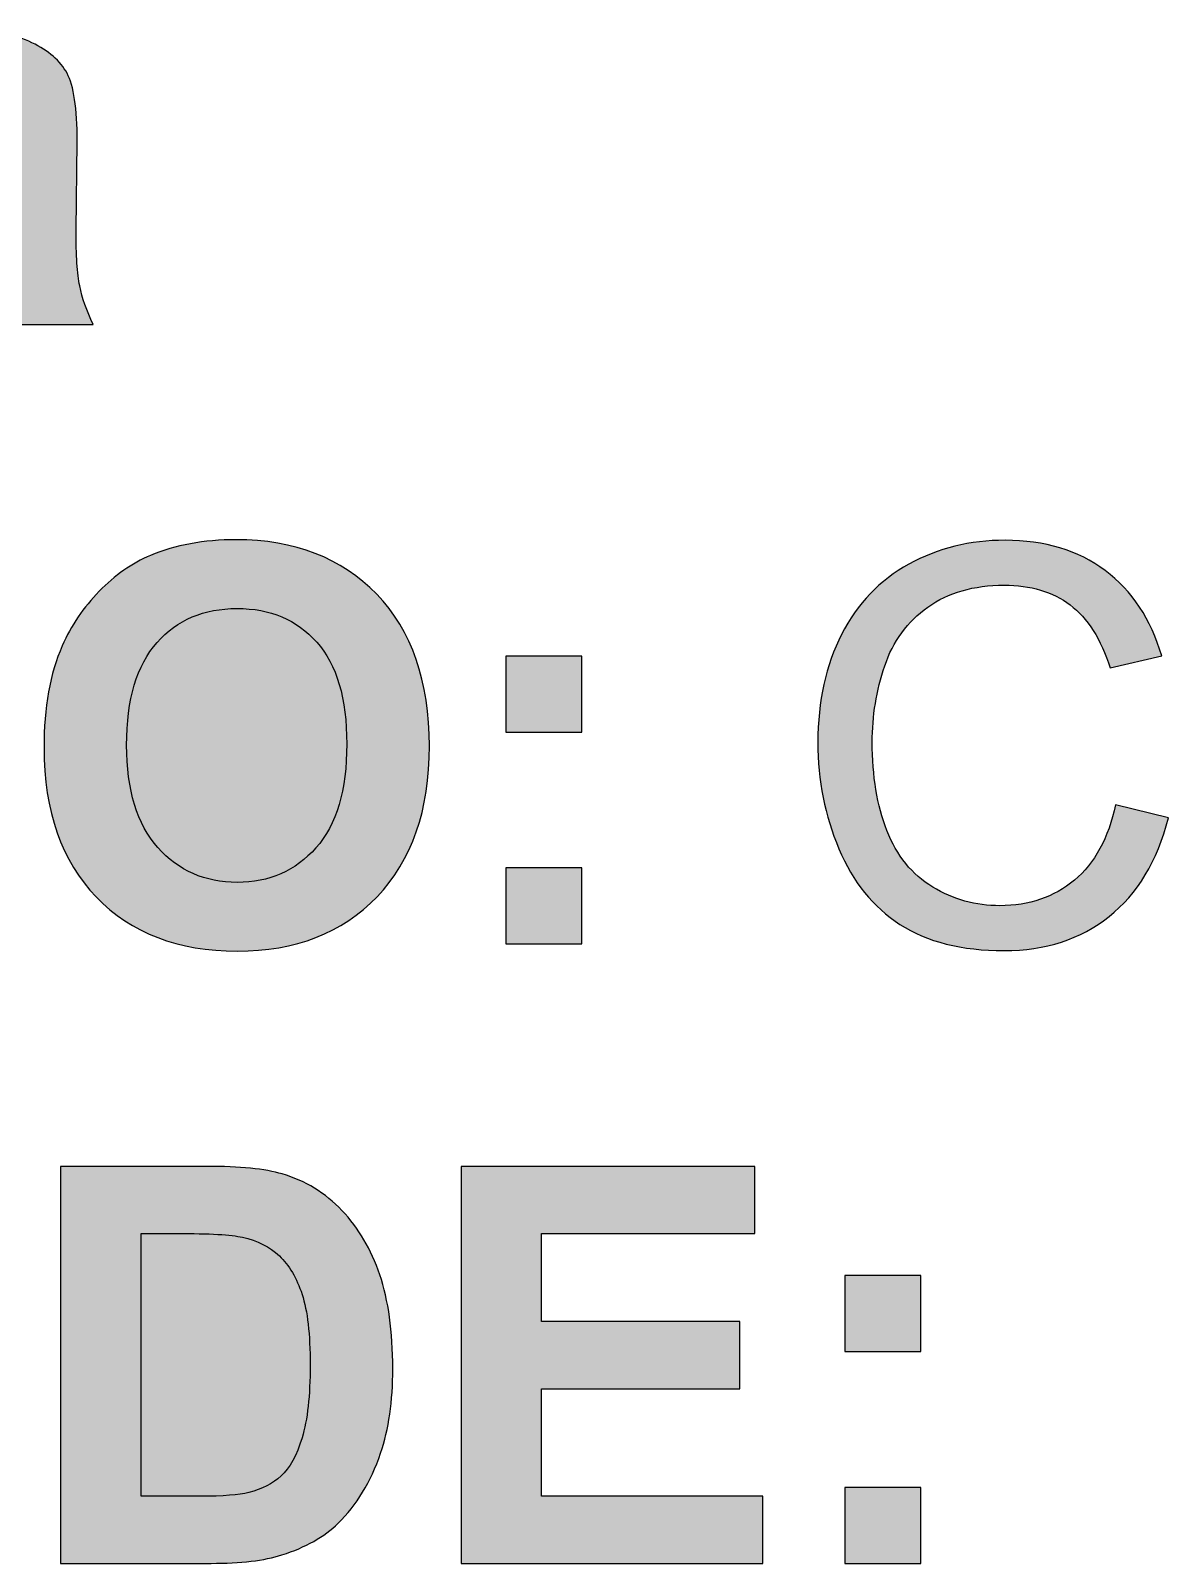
# Model space of a CAD drawing. Header units: centimetres. Extents: x -158 to 228, y -202 to 254.
# Drawn here: x -50.5 to 7.4, y 171.2 to 249.2 of the extents above; entities that cross this region are included whole.
import ezdxf

# ---------------------------------------------------------------- set-up
doc = ezdxf.new("R2010")
doc.units = ezdxf.units.CM
doc.header["$MEASUREMENT"] = 0
doc.layers.add('Capa 1', color=7, linetype='Continuous')

msp = doc.modelspace()

# ---------------------------------------------------------------- hatches: boundary and pattern name
at = {"layer": 'Capa 1', "true_color": 0x373435}
h = msp.add_hatch(color=250, dxfattribs=at)
edge = h.paths.add_edge_path()
edge.add_spline(control_points=[(-57.15602, 244.41711), (-57.15602, 244.41711), (-60.65558, 245.038), (-60.65558, 245.038), (-60.26047, 246.46792), (-59.57843, 247.52625), (-58.61417, 248.21299), (-57.64991, 248.89974), (-56.21528, 249.24311), (-54.31499, 249.24311), (-52.58873, 249.24311), (-51.29991, 249.04085), (-50.45325, 248.63162), (-49.61128, 248.2224), (-49.01391, 247.70499), (-48.67054, 247.0747), (-48.32717, 246.4444), (-48.15314, 245.292), (-48.15314, 243.60807), (-48.15314, 243.60807), (-48.20958, 239.09251), (-48.20958, 239.09251), (-48.20958, 237.8084), (-48.14843, 236.85826), (-48.02614, 236.24677), (-47.90384, 235.63529), (-47.67336, 234.98148), (-47.33469, 234.28533), (-47.33469, 234.28533), (-51.17291, 234.28533), (-51.17291, 234.28533), (-51.27169, 234.53933), (-51.39869, 234.91563), (-51.54451, 235.41422), (-51.60565, 235.6447), (-51.65269, 235.79522), (-51.68091, 235.86577), (-52.33943, 235.21666), (-53.04499, 234.73218), (-53.79758, 234.40763), (-54.55017, 234.08307), (-55.3498, 233.91844), (-56.20117, 233.91844), (-57.70165, 233.91844), (-58.88699, 234.32766), (-59.75247, 235.14611), (-60.61795, 235.95985), (-61.05069, 236.99466), (-61.05069, 238.24585), (-61.05069, 239.069), (-60.85313, 239.80748), (-60.45802, 240.45659), (-60.06291, 241.101), (-59.51258, 241.59959), (-58.79762, 241.94296), (-58.08736, 242.28633), (-57.06195, 242.58737), (-55.72139, 242.84607), (-53.91517, 243.18474), (-52.65928, 243.50459), (-51.96314, 243.79622), (-51.96314, 243.79622), (-51.96314, 244.18663), (-51.96314, 244.18663), (-51.96314, 244.93922), (-52.14658, 245.47544), (-52.51347, 245.8), (-52.88506, 246.11985), (-53.58121, 246.27977), (-54.60191, 246.27977), (-55.29336, 246.27977), (-55.82958, 246.14337), (-56.21528, 245.86585), (-56.60569, 245.59303), (-56.91614, 245.10855), (-57.15602, 244.41711)], knot_values=[0, 0, 0, 0, 0.04, 0.04, 0.04, 0.08, 0.08, 0.08, 0.12, 0.12, 0.12, 0.16, 0.16, 0.16, 0.2, 0.2, 0.2, 0.24, 0.24, 0.24, 0.28, 0.28, 0.28, 0.32, 0.32, 0.32, 0.36, 0.36, 0.36, 0.4, 0.4, 0.4, 0.44, 0.44, 0.44, 0.48, 0.48, 0.48, 0.52, 0.52, 0.52, 0.56, 0.56, 0.56, 0.6, 0.6, 0.6, 0.64, 0.64, 0.64, 0.68, 0.68, 0.68, 0.72, 0.72, 0.72, 0.76, 0.76, 0.76, 0.8, 0.8, 0.8, 0.84, 0.84, 0.84, 0.88, 0.88, 0.88, 0.92, 0.92, 0.92, 0.96, 0.96, 0.96, 1, 1, 1, 1], degree=3, periodic=1)
at = {"layer": 'Capa 1', "true_color": 0xed3237}
h = msp.add_hatch(color=240, dxfattribs=at)
edge = h.paths.add_edge_path()
edge.add_spline(control_points=[(-49.84176, 212.73766), (-49.84176, 214.79788), (-49.53132, 216.52884), (-48.91514, 217.93055), (-48.45888, 218.96066), (-47.82858, 219.88729), (-47.03365, 220.70573), (-46.23873, 221.52418), (-45.36854, 222.13095), (-44.4231, 222.53077), (-43.16251, 223.06229), (-41.70906, 223.3304), (-40.06277, 223.3304), (-37.08062, 223.3304), (-34.70054, 222.40377), (-32.90843, 220.55521), (-31.12103, 218.70195), (-30.22732, 216.12903), (-30.22732, 212.83173), (-30.22732, 209.56266), (-31.11632, 207.00384), (-32.88962, 205.15999), (-34.66291, 203.31144), (-37.03828, 202.38951), (-40.00632, 202.38951), (-43.01199, 202.38951), (-45.40617, 203.30673), (-47.17947, 205.14588), (-48.95276, 206.98033), (-49.84176, 209.51092), (-49.84176, 212.73766)], knot_values=[0, 0, 0, 0, 0.1, 0.1, 0.1, 0.2, 0.2, 0.2, 0.3, 0.3, 0.3, 0.4, 0.4, 0.4, 0.5, 0.5, 0.5, 0.6, 0.6, 0.6, 0.7, 0.7, 0.7, 0.8, 0.8, 0.8, 0.9, 0.9, 0.9, 1, 1, 1, 1], degree=3, periodic=1)
at = {"layer": 'Capa 1', "true_color": 0x373435}
h = msp.add_hatch(color=250, dxfattribs=at)
edge = h.paths.add_edge_path()
edge.add_spline(control_points=[(4.70237, 209.84488), (4.70237, 209.84488), (7.38348, 209.16755), (7.38348, 209.16755), (6.82374, 206.97092), (5.81715, 205.3011), (4.36371, 204.1487), (2.91026, 202.99629), (1.13226, 202.41773), (-0.97029, 202.41773), (-3.1434, 202.41773), (-4.912, 202.85988), (-6.27607, 203.74888), (-7.64014, 204.63318), (-8.67496, 205.91729), (-9.38522, 207.59651), (-10.09548, 209.28044), (-10.45296, 211.08195), (-10.45296, 213.01047), (-10.45296, 215.11303), (-10.05314, 216.94747), (-9.24881, 218.51381), (-8.44448, 220.08014), (-7.30148, 221.27018), (-5.81981, 222.08392), (-4.33815, 222.89766), (-2.70596, 223.30218), (-0.92796, 223.30218), (1.09463, 223.30218), (2.79267, 222.78947), (4.16615, 221.75936), (5.54434, 220.72925), (6.50389, 219.28521), (7.04482, 217.42255), (7.04482, 217.42255), (4.42015, 216.80166), (4.42015, 216.80166), (3.95448, 218.26921), (3.27245, 219.34166), (2.38345, 220.00958), (1.49445, 220.68221), (0.37497, 221.01618), (-0.975, 221.01618), (-2.52252, 221.01618), (-3.82074, 220.64458), (-4.86026, 219.9014), (-5.89977, 219.15821), (-6.63355, 218.15632), (-7.05218, 216.90514), (-7.47552, 215.64925), (-7.68718, 214.35573), (-7.68718, 213.02458), (-7.68718, 211.30773), (-7.43789, 209.80725), (-6.93929, 208.52784), (-6.4407, 207.24373), (-5.66459, 206.28888), (-4.61096, 205.65388), (-3.55733, 205.01888), (-2.41903, 204.70373), (-1.19137, 204.70373), (0.30441, 204.70373), (1.565, 205.13647), (2.59982, 205.99725), (3.63463, 206.86273), (4.33548, 208.14214), (4.70237, 209.84488)], knot_values=[0, 0, 0, 0, 0.04545455, 0.04545455, 0.04545455, 0.09090909, 0.09090909, 0.09090909, 0.13636364, 0.13636364, 0.13636364, 0.18181818, 0.18181818, 0.18181818, 0.22727273, 0.22727273, 0.22727273, 0.27272727, 0.27272727, 0.27272727, 0.31818182, 0.31818182, 0.31818182, 0.36363636, 0.36363636, 0.36363636, 0.40909091, 0.40909091, 0.40909091, 0.45454545, 0.45454545, 0.45454545, 0.5, 0.5, 0.5, 0.54545455, 0.54545455, 0.54545455, 0.59090909, 0.59090909, 0.59090909, 0.63636364, 0.63636364, 0.63636364, 0.68181818, 0.68181818, 0.68181818, 0.72727273, 0.72727273, 0.72727273, 0.77272727, 0.77272727, 0.77272727, 0.81818182, 0.81818182, 0.81818182, 0.86363636, 0.86363636, 0.86363636, 0.90909091, 0.90909091, 0.90909091, 0.95454545, 0.95454545, 0.95454545, 1, 1, 1, 1], degree=3, periodic=1)
at = {"layer": 'Capa 1', "true_color": 0xed3237}
h = msp.add_hatch(color=240, dxfattribs=at)
edge = h.paths.add_edge_path()
edge.add_spline(control_points=[(-45.63665, 212.87407), (-45.63665, 210.58336), (-45.10514, 208.8477), (-44.0468, 207.66236), (-42.98847, 206.48173), (-41.64321, 205.88907), (-40.01573, 205.88907), (-38.38354, 205.88907), (-37.04769, 206.47703), (-35.99877, 207.64825), (-34.95454, 208.82418), (-34.43243, 210.58336), (-34.43243, 212.93051), (-34.43243, 215.24944), (-34.94043, 216.9804), (-35.96114, 218.11869), (-36.97714, 219.26169), (-38.3271, 219.83084), (-40.01573, 219.83084), (-41.69965, 219.83084), (-43.05902, 219.25229), (-44.08914, 218.09988), (-45.11925, 216.94277), (-45.63665, 215.2024), (-45.63665, 212.87407)], knot_values=[0, 0, 0, 0, 0.125, 0.125, 0.125, 0.25, 0.25, 0.25, 0.375, 0.375, 0.375, 0.5, 0.5, 0.5, 0.625, 0.625, 0.625, 0.75, 0.75, 0.75, 0.875, 0.875, 0.875, 1, 1, 1, 1], degree=3, periodic=1)
h = msp.add_hatch(color=240, dxfattribs=at)
edge = h.paths.add_edge_path()
edge.add_spline(control_points=[(-26.33736, 213.53729), (-26.33736, 213.53729), (-26.33736, 217.40373), (-26.33736, 217.40373), (-26.33736, 217.40373), (-22.47092, 217.40373), (-22.47092, 217.40373), (-22.47092, 217.40373), (-22.47092, 213.53729), (-22.47092, 213.53729), (-22.47092, 213.53729), (-26.33736, 213.53729), (-26.33736, 213.53729)], knot_values=[0, 0, 0, 0, 0.25, 0.25, 0.25, 0.5, 0.5, 0.5, 0.75, 0.75, 0.75, 1, 1, 1, 1], degree=3, periodic=1)
h = msp.add_hatch(color=240, dxfattribs=at)
edge = h.paths.add_edge_path()
edge.add_spline(control_points=[(-26.33736, 202.7564), (-26.33736, 202.7564), (-26.33736, 206.62284), (-26.33736, 206.62284), (-26.33736, 206.62284), (-22.47092, 206.62284), (-22.47092, 206.62284), (-22.47092, 206.62284), (-22.47092, 202.7564), (-22.47092, 202.7564), (-22.47092, 202.7564), (-26.33736, 202.7564), (-26.33736, 202.7564)], knot_values=[0, 0, 0, 0, 0.25, 0.25, 0.25, 0.5, 0.5, 0.5, 0.75, 0.75, 0.75, 1, 1, 1, 1], degree=3, periodic=1)
at = {"layer": 'Capa 1', "true_color": 0x00a859}
h = msp.add_hatch(color=114, dxfattribs=at)
edge = h.paths.add_edge_path()
edge.add_spline(control_points=[(-48.9951, 191.43458), (-48.9951, 191.43458), (-41.55384, 191.43458), (-41.55384, 191.43458), (-39.87462, 191.43458), (-38.59521, 191.30758), (-37.71562, 191.04887), (-36.53499, 190.7008), (-35.51899, 190.07991), (-34.67703, 189.18621), (-33.83036, 188.29721), (-33.19066, 187.20595), (-32.74851, 185.91243), (-32.31106, 184.62362), (-32.08999, 183.02906), (-32.08999, 181.13817), (-32.08999, 179.47306), (-32.29695, 178.04314), (-32.71088, 176.83899), (-33.21417, 175.36673), (-33.93384, 174.17669), (-34.86988, 173.26888), (-35.57543, 172.57743), (-36.53028, 172.04121), (-37.72973, 171.65551), (-38.62814, 171.36858), (-39.82758, 171.22747), (-41.33277, 171.22747), (-41.33277, 171.22747), (-48.9951, 171.22747), (-48.9951, 171.22747), (-48.9951, 171.22747), (-48.9951, 191.43458), (-48.9951, 191.43458)], knot_values=[0, 0, 0, 0, 0.09090909, 0.09090909, 0.09090909, 0.18181818, 0.18181818, 0.18181818, 0.27272727, 0.27272727, 0.27272727, 0.36363636, 0.36363636, 0.36363636, 0.45454545, 0.45454545, 0.45454545, 0.54545455, 0.54545455, 0.54545455, 0.63636364, 0.63636364, 0.63636364, 0.72727273, 0.72727273, 0.72727273, 0.81818182, 0.81818182, 0.81818182, 0.90909091, 0.90909091, 0.90909091, 1, 1, 1, 1], degree=3, periodic=1)
h = msp.add_hatch(color=114, dxfattribs=at)
edge = h.paths.add_edge_path()
edge.add_spline(control_points=[(-28.61395, 171.22747), (-28.61395, 171.22747), (-28.61395, 191.43458), (-28.61395, 191.43458), (-28.61395, 191.43458), (-13.65617, 191.43458), (-13.65617, 191.43458), (-13.65617, 191.43458), (-13.65617, 188.01969), (-13.65617, 188.01969), (-13.65617, 188.01969), (-24.52173, 188.01969), (-24.52173, 188.01969), (-24.52173, 188.01969), (-24.52173, 183.53236), (-24.52173, 183.53236), (-24.52173, 183.53236), (-14.41817, 183.53236), (-14.41817, 183.53236), (-14.41817, 183.53236), (-14.41817, 180.11747), (-14.41817, 180.11747), (-14.41817, 180.11747), (-24.52173, 180.11747), (-24.52173, 180.11747), (-24.52173, 180.11747), (-24.52173, 174.64236), (-24.52173, 174.64236), (-24.52173, 174.64236), (-13.26106, 174.64236), (-13.26106, 174.64236), (-13.26106, 174.64236), (-13.26106, 171.22747), (-13.26106, 171.22747), (-13.26106, 171.22747), (-28.61395, 171.22747), (-28.61395, 171.22747)], knot_values=[0, 0, 0, 0, 0.08333333, 0.08333333, 0.08333333, 0.16666667, 0.16666667, 0.16666667, 0.25, 0.25, 0.25, 0.33333333, 0.33333333, 0.33333333, 0.41666667, 0.41666667, 0.41666667, 0.5, 0.5, 0.5, 0.58333333, 0.58333333, 0.58333333, 0.66666667, 0.66666667, 0.66666667, 0.75, 0.75, 0.75, 0.83333333, 0.83333333, 0.83333333, 0.91666667, 0.91666667, 0.91666667, 1, 1, 1, 1], degree=3, periodic=1)
h = msp.add_hatch(color=114, dxfattribs=at)
edge = h.paths.add_edge_path()
edge.add_spline(control_points=[(-44.90288, 188.01969), (-44.90288, 188.01969), (-44.90288, 174.64236), (-44.90288, 174.64236), (-44.90288, 174.64236), (-41.86899, 174.64236), (-41.86899, 174.64236), (-40.7354, 174.64236), (-39.91695, 174.70821), (-39.41365, 174.83521), (-38.75043, 174.99984), (-38.2048, 175.28206), (-37.77206, 175.67717), (-37.33462, 176.07228), (-36.98184, 176.7214), (-36.70903, 177.62451), (-36.43151, 178.52762), (-36.2951, 179.76469), (-36.2951, 181.32632), (-36.2951, 182.88795), (-36.43151, 184.08269), (-36.70903, 184.91995), (-36.98184, 185.75721), (-37.36754, 186.40632), (-37.86143, 186.87669), (-38.35532, 187.34236), (-38.98091, 187.66221), (-39.74291, 187.82684), (-40.30736, 187.95384), (-41.42214, 188.01969), (-43.07784, 188.01969), (-43.07784, 188.01969), (-44.90288, 188.01969), (-44.90288, 188.01969)], knot_values=[0, 0, 0, 0, 0.09090909, 0.09090909, 0.09090909, 0.18181818, 0.18181818, 0.18181818, 0.27272727, 0.27272727, 0.27272727, 0.36363636, 0.36363636, 0.36363636, 0.45454545, 0.45454545, 0.45454545, 0.54545455, 0.54545455, 0.54545455, 0.63636364, 0.63636364, 0.63636364, 0.72727273, 0.72727273, 0.72727273, 0.81818182, 0.81818182, 0.81818182, 0.90909091, 0.90909091, 0.90909091, 1, 1, 1, 1], degree=3, periodic=1)
h = msp.add_hatch(color=114, dxfattribs=at)
edge = h.paths.add_edge_path()
edge.add_spline(control_points=[(-9.08417, 182.00836), (-9.08417, 182.00836), (-9.08417, 185.8748), (-9.08417, 185.8748), (-9.08417, 185.8748), (-5.21773, 185.8748), (-5.21773, 185.8748), (-5.21773, 185.8748), (-5.21773, 182.00836), (-5.21773, 182.00836), (-5.21773, 182.00836), (-9.08417, 182.00836), (-9.08417, 182.00836)], knot_values=[0, 0, 0, 0, 0.25, 0.25, 0.25, 0.5, 0.5, 0.5, 0.75, 0.75, 0.75, 1, 1, 1, 1], degree=3, periodic=1)
h = msp.add_hatch(color=114, dxfattribs=at)
edge = h.paths.add_edge_path()
edge.add_spline(control_points=[(-9.08417, 171.22747), (-9.08417, 171.22747), (-9.08417, 175.09391), (-9.08417, 175.09391), (-9.08417, 175.09391), (-5.21773, 175.09391), (-5.21773, 175.09391), (-5.21773, 175.09391), (-5.21773, 171.22747), (-5.21773, 171.22747), (-5.21773, 171.22747), (-9.08417, 171.22747), (-9.08417, 171.22747)], knot_values=[0, 0, 0, 0, 0.25, 0.25, 0.25, 0.5, 0.5, 0.5, 0.75, 0.75, 0.75, 1, 1, 1, 1], degree=3, periodic=1)

# ---------------------------------------------------------------- linework, layer by layer
at = {"layer": 'Capa 1', "color": 250}
for points, knots in [([(-57.15602, 244.41711), (-57.15602, 244.41711), (-60.65558, 245.038), (-60.65558, 245.038), (-60.26047, 246.46792), (-59.57843, 247.52625), (-58.61417, 248.21299), (-57.64991, 248.89974), (-56.21528, 249.24311), (-54.31499, 249.24311), (-52.58873, 249.24311), (-51.29991, 249.04085), (-50.45325, 248.63162), (-49.61128, 248.2224), (-49.01391, 247.70499), (-48.67054, 247.0747), (-48.32717, 246.4444), (-48.15314, 245.292), (-48.15314, 243.60807), (-48.15314, 243.60807), (-48.20958, 239.09251), (-48.20958, 239.09251), (-48.20958, 237.8084), (-48.14843, 236.85826), (-48.02614, 236.24677), (-47.90384, 235.63529), (-47.67336, 234.98148), (-47.33469, 234.28533), (-47.33469, 234.28533), (-51.17291, 234.28533), (-51.17291, 234.28533), (-51.27169, 234.53933), (-51.39869, 234.91563), (-51.54451, 235.41422), (-51.60565, 235.6447), (-51.65269, 235.79522), (-51.68091, 235.86577), (-52.33943, 235.21666), (-53.04499, 234.73218), (-53.79758, 234.40763), (-54.55017, 234.08307), (-55.3498, 233.91844), (-56.20117, 233.91844), (-57.70165, 233.91844), (-58.88699, 234.32766), (-59.75247, 235.14611), (-60.61795, 235.95985), (-61.05069, 236.99466), (-61.05069, 238.24585), (-61.05069, 239.069), (-60.85313, 239.80748), (-60.45802, 240.45659), (-60.06291, 241.101), (-59.51258, 241.59959), (-58.79762, 241.94296), (-58.08736, 242.28633), (-57.06195, 242.58737), (-55.72139, 242.84607), (-53.91517, 243.18474), (-52.65928, 243.50459), (-51.96314, 243.79622), (-51.96314, 243.79622), (-51.96314, 244.18663), (-51.96314, 244.18663), (-51.96314, 244.93922), (-52.14658, 245.47544), (-52.51347, 245.8), (-52.88506, 246.11985), (-53.58121, 246.27977), (-54.60191, 246.27977), (-55.29336, 246.27977), (-55.82958, 246.14337), (-56.21528, 245.86585), (-56.60569, 245.59303), (-56.91614, 245.10855), (-57.15602, 244.41711)], [0, 0, 0, 0, 0.04, 0.04, 0.04, 0.08, 0.08, 0.08, 0.12, 0.12, 0.12, 0.16, 0.16, 0.16, 0.2, 0.2, 0.2, 0.24, 0.24, 0.24, 0.28, 0.28, 0.28, 0.32, 0.32, 0.32, 0.36, 0.36, 0.36, 0.4, 0.4, 0.4, 0.44, 0.44, 0.44, 0.48, 0.48, 0.48, 0.52, 0.52, 0.52, 0.56, 0.56, 0.56, 0.6, 0.6, 0.6, 0.64, 0.64, 0.64, 0.68, 0.68, 0.68, 0.72, 0.72, 0.72, 0.76, 0.76, 0.76, 0.8, 0.8, 0.8, 0.84, 0.84, 0.84, 0.88, 0.88, 0.88, 0.92, 0.92, 0.92, 0.96, 0.96, 0.96, 1, 1, 1, 1]), ([(4.70237, 209.84488), (4.70237, 209.84488), (7.38348, 209.16755), (7.38348, 209.16755), (6.82374, 206.97092), (5.81715, 205.3011), (4.36371, 204.1487), (2.91026, 202.99629), (1.13226, 202.41773), (-0.97029, 202.41773), (-3.1434, 202.41773), (-4.912, 202.85988), (-6.27607, 203.74888), (-7.64014, 204.63318), (-8.67496, 205.91729), (-9.38522, 207.59651), (-10.09548, 209.28044), (-10.45296, 211.08195), (-10.45296, 213.01047), (-10.45296, 215.11303), (-10.05314, 216.94747), (-9.24881, 218.51381), (-8.44448, 220.08014), (-7.30148, 221.27018), (-5.81981, 222.08392), (-4.33815, 222.89766), (-2.70596, 223.30218), (-0.92796, 223.30218), (1.09463, 223.30218), (2.79267, 222.78947), (4.16615, 221.75936), (5.54434, 220.72925), (6.50389, 219.28521), (7.04482, 217.42255), (7.04482, 217.42255), (4.42015, 216.80166), (4.42015, 216.80166), (3.95448, 218.26921), (3.27245, 219.34166), (2.38345, 220.00958), (1.49445, 220.68221), (0.37497, 221.01618), (-0.975, 221.01618), (-2.52252, 221.01618), (-3.82074, 220.64458), (-4.86026, 219.9014), (-5.89977, 219.15821), (-6.63355, 218.15632), (-7.05218, 216.90514), (-7.47552, 215.64925), (-7.68718, 214.35573), (-7.68718, 213.02458), (-7.68718, 211.30773), (-7.43789, 209.80725), (-6.93929, 208.52784), (-6.4407, 207.24373), (-5.66459, 206.28888), (-4.61096, 205.65388), (-3.55733, 205.01888), (-2.41903, 204.70373), (-1.19137, 204.70373), (0.30441, 204.70373), (1.565, 205.13647), (2.59982, 205.99725), (3.63463, 206.86273), (4.33548, 208.14214), (4.70237, 209.84488)], [0, 0, 0, 0, 0.04545455, 0.04545455, 0.04545455, 0.09090909, 0.09090909, 0.09090909, 0.13636364, 0.13636364, 0.13636364, 0.18181818, 0.18181818, 0.18181818, 0.22727273, 0.22727273, 0.22727273, 0.27272727, 0.27272727, 0.27272727, 0.31818182, 0.31818182, 0.31818182, 0.36363636, 0.36363636, 0.36363636, 0.40909091, 0.40909091, 0.40909091, 0.45454545, 0.45454545, 0.45454545, 0.5, 0.5, 0.5, 0.54545455, 0.54545455, 0.54545455, 0.59090909, 0.59090909, 0.59090909, 0.63636364, 0.63636364, 0.63636364, 0.68181818, 0.68181818, 0.68181818, 0.72727273, 0.72727273, 0.72727273, 0.77272727, 0.77272727, 0.77272727, 0.81818182, 0.81818182, 0.81818182, 0.86363636, 0.86363636, 0.86363636, 0.90909091, 0.90909091, 0.90909091, 0.95454545, 0.95454545, 0.95454545, 1, 1, 1, 1])]:
    msp.add_open_spline(points, degree=3, knots=knots, dxfattribs=at)
at = {"layer": 'Capa 1', "color": 240}
for points, knots in [([(-49.84176, 212.73766), (-49.84176, 214.79788), (-49.53132, 216.52884), (-48.91514, 217.93055), (-48.45888, 218.96066), (-47.82858, 219.88729), (-47.03365, 220.70573), (-46.23873, 221.52418), (-45.36854, 222.13095), (-44.4231, 222.53077), (-43.16251, 223.06229), (-41.70906, 223.3304), (-40.06277, 223.3304), (-37.08062, 223.3304), (-34.70054, 222.40377), (-32.90843, 220.55521), (-31.12103, 218.70195), (-30.22732, 216.12903), (-30.22732, 212.83173), (-30.22732, 209.56266), (-31.11632, 207.00384), (-32.88962, 205.15999), (-34.66291, 203.31144), (-37.03828, 202.38951), (-40.00632, 202.38951), (-43.01199, 202.38951), (-45.40617, 203.30673), (-47.17947, 205.14588), (-48.95276, 206.98033), (-49.84176, 209.51092), (-49.84176, 212.73766)], [0, 0, 0, 0, 0.1, 0.1, 0.1, 0.2, 0.2, 0.2, 0.3, 0.3, 0.3, 0.4, 0.4, 0.4, 0.5, 0.5, 0.5, 0.6, 0.6, 0.6, 0.7, 0.7, 0.7, 0.8, 0.8, 0.8, 0.9, 0.9, 0.9, 1, 1, 1, 1]), ([(-45.63665, 212.87407), (-45.63665, 210.58336), (-45.10514, 208.8477), (-44.0468, 207.66236), (-42.98847, 206.48173), (-41.64321, 205.88907), (-40.01573, 205.88907), (-38.38354, 205.88907), (-37.04769, 206.47703), (-35.99877, 207.64825), (-34.95454, 208.82418), (-34.43243, 210.58336), (-34.43243, 212.93051), (-34.43243, 215.24944), (-34.94043, 216.9804), (-35.96114, 218.11869), (-36.97714, 219.26169), (-38.3271, 219.83084), (-40.01573, 219.83084), (-41.69965, 219.83084), (-43.05902, 219.25229), (-44.08914, 218.09988), (-45.11925, 216.94277), (-45.63665, 215.2024), (-45.63665, 212.87407)], [0, 0, 0, 0, 0.125, 0.125, 0.125, 0.25, 0.25, 0.25, 0.375, 0.375, 0.375, 0.5, 0.5, 0.5, 0.625, 0.625, 0.625, 0.75, 0.75, 0.75, 0.875, 0.875, 0.875, 1, 1, 1, 1]), ([(-26.33736, 213.53729), (-26.33736, 213.53729), (-26.33736, 217.40373), (-26.33736, 217.40373), (-26.33736, 217.40373), (-22.47092, 217.40373), (-22.47092, 217.40373), (-22.47092, 217.40373), (-22.47092, 213.53729), (-22.47092, 213.53729), (-22.47092, 213.53729), (-26.33736, 213.53729), (-26.33736, 213.53729)], [0, 0, 0, 0, 0.25, 0.25, 0.25, 0.5, 0.5, 0.5, 0.75, 0.75, 0.75, 1, 1, 1, 1]), ([(-26.33736, 202.7564), (-26.33736, 202.7564), (-26.33736, 206.62284), (-26.33736, 206.62284), (-26.33736, 206.62284), (-22.47092, 206.62284), (-22.47092, 206.62284), (-22.47092, 206.62284), (-22.47092, 202.7564), (-22.47092, 202.7564), (-22.47092, 202.7564), (-26.33736, 202.7564), (-26.33736, 202.7564)], [0, 0, 0, 0, 0.25, 0.25, 0.25, 0.5, 0.5, 0.5, 0.75, 0.75, 0.75, 1, 1, 1, 1])]:
    msp.add_open_spline(points, degree=3, knots=knots, dxfattribs=at)
at = {"layer": 'Capa 1', "color": 114}
for points, knots in [([(-48.9951, 191.43458), (-48.9951, 191.43458), (-41.55384, 191.43458), (-41.55384, 191.43458), (-39.87462, 191.43458), (-38.59521, 191.30758), (-37.71562, 191.04887), (-36.53499, 190.7008), (-35.51899, 190.07991), (-34.67703, 189.18621), (-33.83036, 188.29721), (-33.19066, 187.20595), (-32.74851, 185.91243), (-32.31106, 184.62362), (-32.08999, 183.02906), (-32.08999, 181.13817), (-32.08999, 179.47306), (-32.29695, 178.04314), (-32.71088, 176.83899), (-33.21417, 175.36673), (-33.93384, 174.17669), (-34.86988, 173.26888), (-35.57543, 172.57743), (-36.53028, 172.04121), (-37.72973, 171.65551), (-38.62814, 171.36858), (-39.82758, 171.22747), (-41.33277, 171.22747), (-41.33277, 171.22747), (-48.9951, 171.22747), (-48.9951, 171.22747), (-48.9951, 171.22747), (-48.9951, 191.43458), (-48.9951, 191.43458)], [0, 0, 0, 0, 0.09090909, 0.09090909, 0.09090909, 0.18181818, 0.18181818, 0.18181818, 0.27272727, 0.27272727, 0.27272727, 0.36363636, 0.36363636, 0.36363636, 0.45454545, 0.45454545, 0.45454545, 0.54545455, 0.54545455, 0.54545455, 0.63636364, 0.63636364, 0.63636364, 0.72727273, 0.72727273, 0.72727273, 0.81818182, 0.81818182, 0.81818182, 0.90909091, 0.90909091, 0.90909091, 1, 1, 1, 1]), ([(-28.61395, 171.22747), (-28.61395, 171.22747), (-28.61395, 191.43458), (-28.61395, 191.43458), (-28.61395, 191.43458), (-13.65617, 191.43458), (-13.65617, 191.43458), (-13.65617, 191.43458), (-13.65617, 188.01969), (-13.65617, 188.01969), (-13.65617, 188.01969), (-24.52173, 188.01969), (-24.52173, 188.01969), (-24.52173, 188.01969), (-24.52173, 183.53236), (-24.52173, 183.53236), (-24.52173, 183.53236), (-14.41817, 183.53236), (-14.41817, 183.53236), (-14.41817, 183.53236), (-14.41817, 180.11747), (-14.41817, 180.11747), (-14.41817, 180.11747), (-24.52173, 180.11747), (-24.52173, 180.11747), (-24.52173, 180.11747), (-24.52173, 174.64236), (-24.52173, 174.64236), (-24.52173, 174.64236), (-13.26106, 174.64236), (-13.26106, 174.64236), (-13.26106, 174.64236), (-13.26106, 171.22747), (-13.26106, 171.22747), (-13.26106, 171.22747), (-28.61395, 171.22747), (-28.61395, 171.22747)], [0, 0, 0, 0, 0.08333333, 0.08333333, 0.08333333, 0.16666667, 0.16666667, 0.16666667, 0.25, 0.25, 0.25, 0.33333333, 0.33333333, 0.33333333, 0.41666667, 0.41666667, 0.41666667, 0.5, 0.5, 0.5, 0.58333333, 0.58333333, 0.58333333, 0.66666667, 0.66666667, 0.66666667, 0.75, 0.75, 0.75, 0.83333333, 0.83333333, 0.83333333, 0.91666667, 0.91666667, 0.91666667, 1, 1, 1, 1]), ([(-44.90288, 188.01969), (-44.90288, 188.01969), (-44.90288, 174.64236), (-44.90288, 174.64236), (-44.90288, 174.64236), (-41.86899, 174.64236), (-41.86899, 174.64236), (-40.7354, 174.64236), (-39.91695, 174.70821), (-39.41365, 174.83521), (-38.75043, 174.99984), (-38.2048, 175.28206), (-37.77206, 175.67717), (-37.33462, 176.07228), (-36.98184, 176.7214), (-36.70903, 177.62451), (-36.43151, 178.52762), (-36.2951, 179.76469), (-36.2951, 181.32632), (-36.2951, 182.88795), (-36.43151, 184.08269), (-36.70903, 184.91995), (-36.98184, 185.75721), (-37.36754, 186.40632), (-37.86143, 186.87669), (-38.35532, 187.34236), (-38.98091, 187.66221), (-39.74291, 187.82684), (-40.30736, 187.95384), (-41.42214, 188.01969), (-43.07784, 188.01969), (-43.07784, 188.01969), (-44.90288, 188.01969), (-44.90288, 188.01969)], [0, 0, 0, 0, 0.09090909, 0.09090909, 0.09090909, 0.18181818, 0.18181818, 0.18181818, 0.27272727, 0.27272727, 0.27272727, 0.36363636, 0.36363636, 0.36363636, 0.45454545, 0.45454545, 0.45454545, 0.54545455, 0.54545455, 0.54545455, 0.63636364, 0.63636364, 0.63636364, 0.72727273, 0.72727273, 0.72727273, 0.81818182, 0.81818182, 0.81818182, 0.90909091, 0.90909091, 0.90909091, 1, 1, 1, 1]), ([(-9.08417, 182.00836), (-9.08417, 182.00836), (-9.08417, 185.8748), (-9.08417, 185.8748), (-9.08417, 185.8748), (-5.21773, 185.8748), (-5.21773, 185.8748), (-5.21773, 185.8748), (-5.21773, 182.00836), (-5.21773, 182.00836), (-5.21773, 182.00836), (-9.08417, 182.00836), (-9.08417, 182.00836)], [0, 0, 0, 0, 0.25, 0.25, 0.25, 0.5, 0.5, 0.5, 0.75, 0.75, 0.75, 1, 1, 1, 1]), ([(-9.08417, 171.22747), (-9.08417, 171.22747), (-9.08417, 175.09391), (-9.08417, 175.09391), (-9.08417, 175.09391), (-5.21773, 175.09391), (-5.21773, 175.09391), (-5.21773, 175.09391), (-5.21773, 171.22747), (-5.21773, 171.22747), (-5.21773, 171.22747), (-9.08417, 171.22747), (-9.08417, 171.22747)], [0, 0, 0, 0, 0.25, 0.25, 0.25, 0.5, 0.5, 0.5, 0.75, 0.75, 0.75, 1, 1, 1, 1])]:
    msp.add_open_spline(points, degree=3, knots=knots, dxfattribs=at)

doc.saveas('drawing.dxf')
